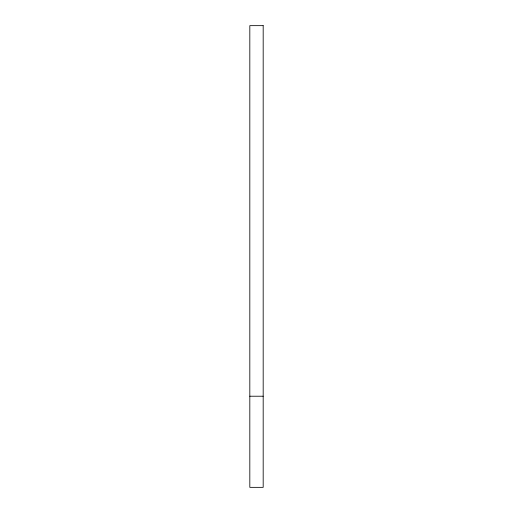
<?xml version="1.0" encoding="UTF-8"?>
<svg xmlns="http://www.w3.org/2000/svg" width="513" height="513" viewBox="0 0 513 513"><rect width="100%" height="100%" fill="white"/><g stroke="black" fill="none" stroke-linecap="round" stroke-linejoin="round"><path stroke-width="0.77" d="M249.818 396.222L263.182 396.222M263.182 25.65L249.818 25.65L249.818 487.35L263.182 487.35L263.182 25.65"/></g></svg>
